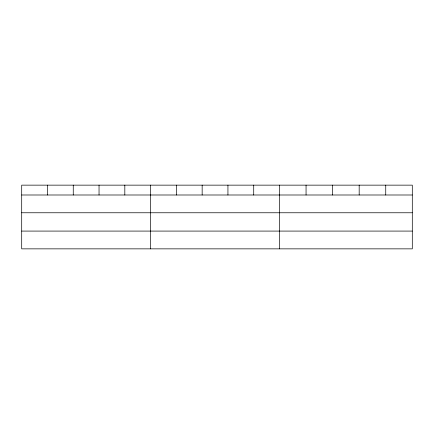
<?xml version="1.0" encoding="UTF-8"?>
<svg xmlns="http://www.w3.org/2000/svg" width="434" height="434" viewBox="0 0 434 434"><rect width="100%" height="100%" fill="white"/><g stroke="black" fill="none" stroke-linecap="round" stroke-linejoin="round"><path stroke-width="0.65" d="M412.3 212.768L412.3 185.144L21.7 185.144L21.7 248.856L412.3 248.856L412.3 212.768L21.7 212.768M21.7 194.996L412.3 194.996M21.7 231.083L412.3 231.083M385.739 185.144L385.739 194.996M359.178 185.144L359.178 194.996M332.618 185.144L332.618 194.996M306.057 185.144L306.057 194.996M279.496 185.144L279.496 248.856M253.716 185.144L253.716 194.996M227.937 185.144L227.937 194.996M202.157 185.144L202.157 194.996M176.378 185.144L176.378 194.996M150.598 185.144L150.598 248.856M124.818 185.144L124.818 194.996M99.039 185.144L99.039 194.996M73.259 185.144L73.259 194.996M47.48 185.144L47.48 194.996"/></g></svg>
